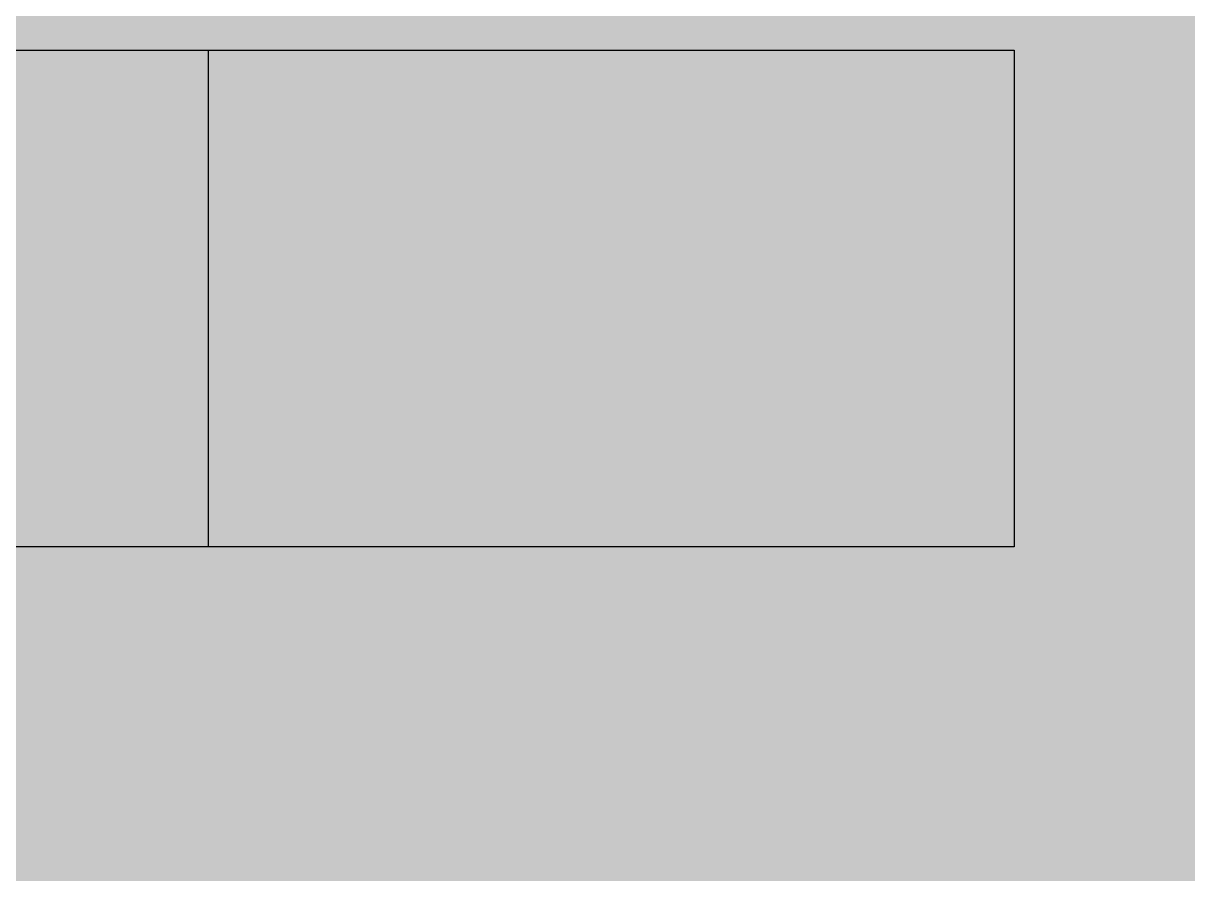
# Model space of a CAD drawing. Header units: inches. Extents: x -3 to 117, y 0 to 53.
# Drawn here: x 9.798 to 11.674, y 14.517 to 15.888 of the extents above; entities that cross this region are included whole.
import ezdxf

# ---------------------------------------------------------------- set-up
doc = ezdxf.new("R2010")
doc.units = ezdxf.units.IN
for name, color, linetype in [('Bottom Layer', 5, 'Continuous'), ('Bottom Solder', 6, 'Continuous'), ('GND', 76, 'Continuous'), ('Mechanical 10', 56, 'Continuous'), ('Mechanical 9', 56, 'Continuous'), ('Multi-Layer', 9, 'Continuous'), ('Pad Holes', 156, 'Continuous'), ('Power', 16, 'Continuous'), ('Top Layer', 1, 'Continuous'), ('Top Solder', 216, 'Continuous')]:
    doc.layers.add(name, color=color, linetype=linetype)

# ---------------------------------------------------------------- blocks, each defined once
blk = doc.blocks.new('SW_TH_3P_P4_70_L11_1_W12_7_45')
at = {"layer": 'Bottom Layer'}
h = blk.add_hatch(color=5, dxfattribs=at)
edge = h.paths.add_edge_path()
edge.add_arc((0, 0), 1.49987, 0, 360)
at = {"layer": 'Bottom Solder'}
h = blk.add_hatch(color=6, dxfattribs=at)
edge = h.paths.add_edge_path()
edge.add_arc((0, 0), 1.60147, 0, 360)
at = {"layer": 'GND'}
h = blk.add_hatch(color=76, dxfattribs=at)
edge = h.paths.add_edge_path()
edge.add_arc((0, 0), 1.49987, 0, 360)
at = {"layer": 'Multi-Layer'}
h = blk.add_hatch(color=9, dxfattribs=at)
edge = h.paths.add_edge_path()
edge.add_arc((0, 0), 1.49987, 0, 360)
at = {"layer": 'Pad Holes'}
h = blk.add_hatch(color=7, dxfattribs=at)
edge = h.paths.add_edge_path()
edge.add_arc((0, 0), 0.90043, 0, 360)
at = {"layer": 'Power'}
h = blk.add_hatch(color=16, dxfattribs=at)
edge = h.paths.add_edge_path()
edge.add_arc((0, 0), 1.49987, 0, 360)
at = {"layer": 'Top Layer'}
h = blk.add_hatch(color=1, dxfattribs=at)
edge = h.paths.add_edge_path()
edge.add_arc((0, 0), 1.49987, 0, 360)
at = {"layer": 'Top Solder'}
h = blk.add_hatch(color=216, dxfattribs=at)
edge = h.paths.add_edge_path()
edge.add_arc((0, 0), 1.60147, 0, 360)
at = {"layer": 'Mechanical 10'}
for p, q in [((-0.40132, -4.34848), (-0.40132, 0.65024)), ((-0.40132, 0.65024), (0.39878, 0.65024)), ((0.39878, 0.65024), (0.39878, -4.34848))]:
    blk.add_line(p, q, dxfattribs=at)
at = {"layer": 'Mechanical 9'}
for p, q in [((-0.40132, -0.6477), (-0.40132, 0.65024)), ((-0.40132, 0.65024), (0.39878, 0.65024)), ((0.39878, 0.65024), (0.39878, -0.6477)), ((0.39878, -0.6477), (-0.40132, -0.6477)), ((-0.40132, -0.6477), (-0.40132, -0.6477))]:
    blk.add_line(p, q, dxfattribs=at)

msp = doc.modelspace()

# ---------------------------------------------------------------- hatches: boundary and pattern name
at = {"layer": 'Bottom Layer'}
h = msp.add_hatch(color=5, dxfattribs=at)
h.paths.add_polyline_path([(30.48, 21.0657), (30.452, 21.0601), (30.326, 20.9759), (30.2418, 20.8499), (30.2122, 20.7012), (30.2122, 20.193), (24.3332, 20.193), (24.3332, 12.0178), (23.011, 12.0178), (23.011, 9.2456), (15.24, 9.2456), (15.24, 13.462), (0.3885, 13.462), (0.3885, 17.526), (19.7405, 17.526), (19.8166, 17.45), (19.9645, 17.3887), (20.1245, 17.3887), (20.2724, 17.45), (20.3485, 17.526), (21.1328, 17.526), (21.1328, 24.003), (30.48, 24.003)])
h.paths.add_polyline_path([(20.1245, 17.2184), (19.9645, 17.2184), (19.8166, 17.1571), (19.7034, 17.0439), (19.6421, 16.896), (19.6421, 16.736), (19.7034, 16.5881), (19.8166, 16.4749), (19.9645, 16.4136), (20.1245, 16.4136), (20.2724, 16.4749), (20.3856, 16.5881), (20.4469, 16.736), (20.4469, 16.896), (20.3856, 17.0439), (20.2724, 17.1571)], flags=0)

# ---------------------------------------------------------------- block references
at = {"rotation": 270}
msp.add_blockref('SW_TH_3P_P4_70_L11_1_W12_7_45', (10.7442, 15.4432), dxfattribs=at)

doc.saveas('drawing.dxf')
